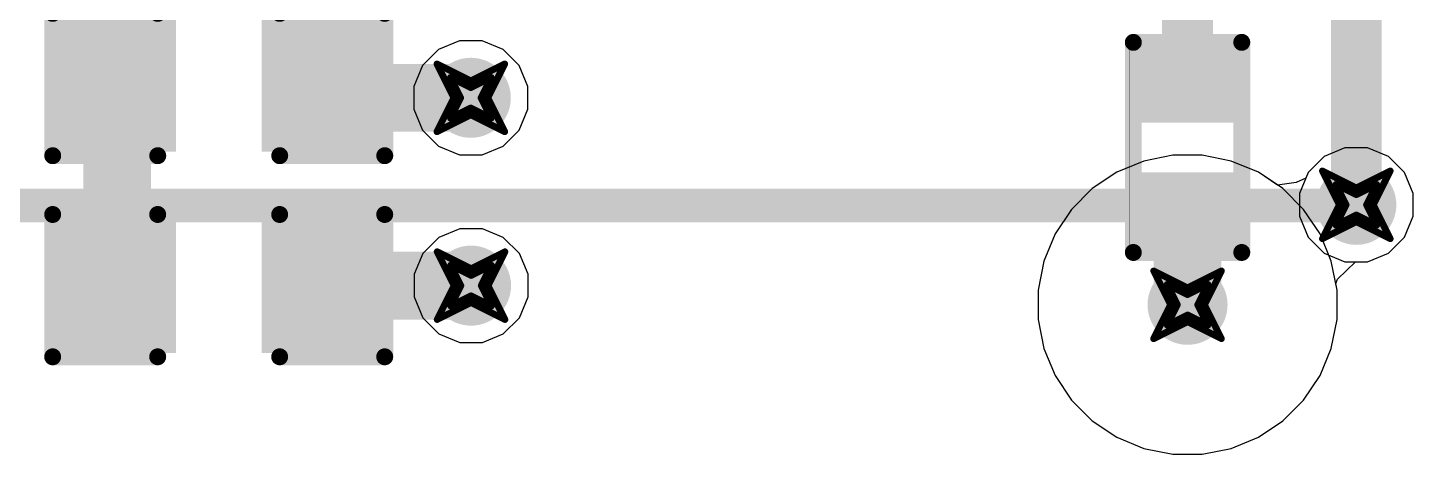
# Model space of a CAD drawing. Header units: inches. Extents: x -2 to 5376, y -4 to 5426.
# Drawn here: x 85.44 to 95.82, y 29.23 to 32.43 of the extents above; entities that cross this region are included whole.
import ezdxf

# ---------------------------------------------------------------- set-up
doc = ezdxf.new("R2010")
doc.units = ezdxf.units.IN
for name, color, linetype in [('Bottom Layer', 5, 'Continuous'), ('Drill Drawing', 1, 'Continuous'), ('Layer 1', 16, 'Continuous'), ('Layer 2', 76, 'Continuous'), ('Top Layer', 1, 'Continuous'), ('Top Overlay', 2, 'Continuous'), ('Top Paste', 8, 'Continuous'), ('Top Solder', 216, 'Continuous'), ('Via Holes', 16, 'Continuous')]:
    doc.layers.add(name, color=color, linetype=linetype)

# ---------------------------------------------------------------- blocks, each defined once
blk = doc.blocks.new('R___0402_218')
at = {"layer": 'Top Layer'}
for points in [[(-0.6985, -0.3175), (-0.6985, 0.3174999999999999), (-0.2413000000000001, 0.3175), (-0.2412999999999999, -0.3174999999999999)], [(0.2413000000000001, -0.3175), (0.2412999999999999, 0.3174999999999999), (0.6985, 0.3175), (0.6985, -0.3174999999999999)]]:
    blk.add_hatch(color=1, dxfattribs=at).paths.add_polyline_path(points)
at = {"layer": 'Top Paste'}
for points in [[(-0.6985, -0.3175), (-0.6985, 0.3174999999999999), (-0.2413000000000001, 0.3175), (-0.2412999999999999, -0.3174999999999999)], [(0.2413000000000001, -0.3175), (0.2412999999999999, 0.3174999999999999), (0.6985, 0.3175), (0.6985, -0.3174999999999999)]]:
    blk.add_hatch(color=8, dxfattribs=at).paths.add_polyline_path(points)
at = {"layer": 'Top Solder'}
for points in [[(-0.75350116, -0.3725011600000001), (-0.75350116, 0.3725011599999999), (-0.18629884, 0.3725011600000001), (-0.1862988399999999, -0.3725011599999999)], [(0.18629884, -0.3725011600000001), (0.1862988399999999, 0.3725011599999999), (0.75350116, 0.3725011600000001), (0.75350116, -0.3725011599999999)]]:
    blk.add_hatch(color=216, dxfattribs=at).paths.add_polyline_path(points)
at = {"layer": 'Top Overlay'}
for points in [[(-0.7874050799999999, -0.40640254, 0.127, 0.127, 0), (-0.7874050799999999, 0.40640254, 0.127, 0.127, 0)], [(0.7874, 0.4064, 0.127, 0.127, 0), (-0.7874050799999999, 0.40640254, 0.127, 0.127, 0)], [(0.7874, -0.4064, 0.127, 0.127, 0), (0.7874, 0.4064, 0.127, 0.127, 0)], [(-0.7874050799999999, -0.40640254, 0.127, 0.127, 0), (0.7874, -0.4064, 0.127, 0.127, 0)], [(0.8127974599999999, -0.4318, 0.0032258, 0.0032258, 0), (-0.8128, -0.4318, 0.0032258, 0.0032258, 0)]]:
    blk.add_lwpolyline(points, format="xyseb", dxfattribs=at)
for points in [[(-0.8191550799999999, 0.40640254, 0.0635, 0.0635, 1), (-0.75565508, 0.40640254, 0.0635, 0.0635, 1)], [(-0.8191550799999999, 0.40640254, 0.0635, 0.0635, 1), (-0.75565508, 0.40640254, 0.0635, 0.0635, 1)], [(0.7556499999999999, 0.4064, 0.0635, 0.0635, 1), (0.8191499999999999, 0.4064, 0.0635, 0.0635, 1)], [(0.7556499999999999, 0.4064, 0.0635, 0.0635, 1), (0.8191499999999999, 0.4064, 0.0635, 0.0635, 1)], [(-0.8191550799999999, -0.40640254, 0.0635, 0.0635, 1), (-0.75565508, -0.40640254, 0.0635, 0.0635, 1)], [(-0.8191550799999999, -0.40640254, 0.0635, 0.0635, 1), (-0.75565508, -0.40640254, 0.0635, 0.0635, 1)], [(0.7556499999999999, -0.4064, 0.0635, 0.0635, 1), (0.8191499999999999, -0.4064, 0.0635, 0.0635, 1)], [(0.7556499999999999, -0.4064, 0.0635, 0.0635, 1), (0.8191499999999999, -0.4064, 0.0635, 0.0635, 1)], [(-0.81360518, -0.4318, 0.0016129, 0.0016129, 1), (-0.8119948199999999, -0.4318, 0.0016129, 0.0016129, 1)], [(0.81199228, -0.4318, 0.0016129, 0.0016129, 1), (0.8136026399999999, -0.4318, 0.0016129, 0.0016129, 1)]]:
    blk.add_lwpolyline(points, format="xyseb", close=True, dxfattribs=at)
blk = doc.blocks.new('C___0603_326')
at = {"layer": 'Top Layer'}
for points in [[(-0.3809999999999999, 0.4445), (-0.3809999999999999, -0.4445), (-1.143, -0.4445), (-1.143, 0.4445)], [(1.143, 0.4445), (1.143, -0.4445), (0.3809999999999999, -0.4445), (0.3809999999999999, 0.4445)]]:
    blk.add_hatch(color=1, dxfattribs=at).paths.add_polyline_path(points)
at = {"layer": 'Top Paste'}
for points in [[(-0.3809999999999999, 0.4445), (-0.3809999999999999, -0.4445), (-1.143, -0.4445), (-1.143, 0.4445)], [(1.143, 0.4445), (1.143, -0.4445), (0.3809999999999999, -0.4445), (0.3809999999999999, 0.4445)]]:
    blk.add_hatch(color=8, dxfattribs=at).paths.add_polyline_path(points)
at = {"layer": 'Top Solder'}
for points in [[(-0.3210001199999999, 0.50449988), (-0.3210001199999999, -0.50449988), (-1.20299988, -0.50449988), (-1.20299988, 0.50449988)], [(1.20299988, 0.50449988), (1.20299988, -0.50449988), (0.3210001199999999, -0.50449988), (0.3210001199999999, 0.50449988)]]:
    blk.add_hatch(color=216, dxfattribs=at).paths.add_polyline_path(points)
at = {"layer": 'Top Overlay'}
for points in [[(-1.2446, 0.5334, 0.127, 0.127, 0), (-1.2446, -0.5334, 0.127, 0.127, 0)], [(-0.4571999999999999, 0.5334, 0.127, 0.127, 0), (-1.2446, 0.5334, 0.127, 0.127, 0)], [(1.2446, 0.5333974599999999, 0.127, 0.127, 0), (0.45720254, 0.5333974599999999, 0.127, 0.127, 0)], [(1.2446, 0.5333974599999999, 0.127, 0.127, 0), (1.2446, -0.5334, 0.127, 0.127, 0)], [(-0.4571999999999999, -0.5334, 0.127, 0.127, 0), (-1.2446, -0.5334, 0.127, 0.127, 0)], [(1.2446, -0.5334, 0.127, 0.127, 0), (0.4571999999999999, -0.53340254, 0.127, 0.127, 0)]]:
    blk.add_lwpolyline(points, format="xyseb", dxfattribs=at)
for points in [[(-1.27635, 0.5334, 0.0635, 0.0635, 1), (-1.21285, 0.5334, 0.0635, 0.0635, 1)], [(-1.27635, 0.5334, 0.0635, 0.0635, 1), (-1.21285, 0.5334, 0.0635, 0.0635, 1)], [(-0.4889499999999999, 0.5334, 0.0635, 0.0635, 1), (-0.42545, 0.5334, 0.0635, 0.0635, 1)], [(0.42545254, 0.5333974599999999, 0.0635, 0.0635, 1), (0.4889525399999999, 0.5333974599999999, 0.0635, 0.0635, 1)], [(1.21285, 0.5333974599999999, 0.0635, 0.0635, 1), (1.27635, 0.5333974599999999, 0.0635, 0.0635, 1)], [(1.21285, 0.5333974599999999, 0.0635, 0.0635, 1), (1.27635, 0.5333974599999999, 0.0635, 0.0635, 1)], [(-1.27635, -0.5334, 0.0635, 0.0635, 1), (-1.21285, -0.5334, 0.0635, 0.0635, 1)], [(-1.27635, -0.5334, 0.0635, 0.0635, 1), (-1.21285, -0.5334, 0.0635, 0.0635, 1)], [(-0.4889499999999999, -0.5334, 0.0635, 0.0635, 1), (-0.42545, -0.5334, 0.0635, 0.0635, 1)], [(0.42545, -0.53340254, 0.0635, 0.0635, 1), (0.4889499999999999, -0.53340254, 0.0635, 0.0635, 1)], [(1.21285, -0.5334, 0.0635, 0.0635, 1), (1.27635, -0.5334, 0.0635, 0.0635, 1)], [(1.21285, -0.5334, 0.0635, 0.0635, 1), (1.27635, -0.5334, 0.0635, 0.0635, 1)]]:
    blk.add_lwpolyline(points, format="xyseb", close=True, dxfattribs=at)
blk = doc.blocks.new('C___0603_327')
at = {"layer": 'Top Layer'}
for points in [[(-0.3809999999999999, 0.4445), (-0.3809999999999999, -0.4445), (-1.143, -0.4445), (-1.143, 0.4445)], [(1.143, 0.4445), (1.143, -0.4445), (0.3809999999999999, -0.4445), (0.3809999999999999, 0.4445)]]:
    blk.add_hatch(color=1, dxfattribs=at).paths.add_polyline_path(points)
at = {"layer": 'Top Paste'}
for points in [[(-0.3809999999999999, 0.4445), (-0.3809999999999999, -0.4445), (-1.143, -0.4445), (-1.143, 0.4445)], [(1.143, 0.4445), (1.143, -0.4445), (0.3809999999999999, -0.4445), (0.3809999999999999, 0.4445)]]:
    blk.add_hatch(color=8, dxfattribs=at).paths.add_polyline_path(points)
at = {"layer": 'Top Solder'}
for points in [[(-0.3210001199999999, 0.50449988), (-0.3210001199999999, -0.50449988), (-1.20299988, -0.50449988), (-1.20299988, 0.50449988)], [(1.20299988, 0.50449988), (1.20299988, -0.50449988), (0.3210001199999999, -0.50449988), (0.3210001199999999, 0.50449988)]]:
    blk.add_hatch(color=216, dxfattribs=at).paths.add_polyline_path(points)
at = {"layer": 'Top Overlay'}
for points in [[(-1.2446, 0.5334, 0.127, 0.127, 0), (-1.2446, -0.5334, 0.127, 0.127, 0)], [(-0.4571999999999999, 0.5334, 0.127, 0.127, 0), (-1.2446, 0.5334, 0.127, 0.127, 0)], [(1.2446, 0.5334, 0.127, 0.127, 0), (0.4571999999999999, 0.5334, 0.127, 0.127, 0)], [(1.2446, 0.5334, 0.127, 0.127, 0), (1.2446, -0.5334, 0.127, 0.127, 0)], [(-0.4571999999999999, -0.5334, 0.127, 0.127, 0), (-1.2446, -0.5334, 0.127, 0.127, 0)], [(1.2446, -0.5334, 0.127, 0.127, 0), (0.4571999999999999, -0.5334, 0.127, 0.127, 0)]]:
    blk.add_lwpolyline(points, format="xyseb", dxfattribs=at)
for points in [[(-1.27635, 0.5334, 0.0635, 0.0635, 1), (-1.21285, 0.5334, 0.0635, 0.0635, 1)], [(-1.27635, 0.5334, 0.0635, 0.0635, 1), (-1.21285, 0.5334, 0.0635, 0.0635, 1)], [(-0.4889499999999999, 0.5334, 0.0635, 0.0635, 1), (-0.42545, 0.5334, 0.0635, 0.0635, 1)], [(0.42545, 0.5334, 0.0635, 0.0635, 1), (0.4889499999999999, 0.5334, 0.0635, 0.0635, 1)], [(1.21285, 0.5334, 0.0635, 0.0635, 1), (1.27635, 0.5334, 0.0635, 0.0635, 1)], [(1.21285, 0.5334, 0.0635, 0.0635, 1), (1.27635, 0.5334, 0.0635, 0.0635, 1)], [(-1.27635, -0.5334, 0.0635, 0.0635, 1), (-1.21285, -0.5334, 0.0635, 0.0635, 1)], [(-1.27635, -0.5334, 0.0635, 0.0635, 1), (-1.21285, -0.5334, 0.0635, 0.0635, 1)], [(-0.4889499999999999, -0.5334, 0.0635, 0.0635, 1), (-0.42545, -0.5334, 0.0635, 0.0635, 1)], [(0.42545, -0.5334, 0.0635, 0.0635, 1), (0.4889499999999999, -0.5334, 0.0635, 0.0635, 1)], [(1.21285, -0.5334, 0.0635, 0.0635, 1), (1.27635, -0.5334, 0.0635, 0.0635, 1)], [(1.21285, -0.5334, 0.0635, 0.0635, 1), (1.27635, -0.5334, 0.0635, 0.0635, 1)]]:
    blk.add_lwpolyline(points, format="xyseb", close=True, dxfattribs=at)

msp = doc.modelspace()

# ---------------------------------------------------------------- hatches: boundary and pattern name
at = {"layer": 'Bottom Layer'}
h = msp.add_hatch(color=5, dxfattribs=at)
edge = h.paths.add_edge_path()
edge.add_arc((88.75784128, 31.90456154), 0.2999994, 0, 360)
h = msp.add_hatch(color=5, dxfattribs=at)
edge = h.paths.add_edge_path()
edge.add_arc((95.39597633999999, 31.1023127), 0.2999994, 0, 360)
h = msp.add_hatch(color=5, dxfattribs=at)
edge = h.paths.add_edge_path()
edge.add_arc((88.75954307999999, 30.49649984), 0.2999994, 0, 360)
h = msp.add_hatch(color=5, dxfattribs=at)
edge = h.paths.add_edge_path()
edge.add_arc((94.13073375999998, 30.353), 0.2999994, 0, 360)
at = {"layer": 'Layer 1'}
h = msp.add_hatch(color=16, dxfattribs=at)
edge = h.paths.add_edge_path()
edge.add_arc((88.75784128, 31.90456154), 0.2999994, 0, 360)
h = msp.add_hatch(color=16, dxfattribs=at)
edge = h.paths.add_edge_path()
edge.add_arc((95.39597633999999, 31.1023127), 0.2999994, 0, 360)
h = msp.add_hatch(color=16, dxfattribs=at)
edge = h.paths.add_edge_path()
edge.add_arc((88.75954307999999, 30.49649984), 0.2999994, 0, 360)
h = msp.add_hatch(color=16, dxfattribs=at)
edge = h.paths.add_edge_path()
edge.add_arc((94.13073375999998, 30.353), 0.2999994, 0, 360)
at = {"layer": 'Layer 2'}
h = msp.add_hatch(color=76, dxfattribs=at)
edge = h.paths.add_edge_path()
edge.add_arc((88.75784128, 31.90456154), 0.2999994, 0, 360)
h = msp.add_hatch(color=76, dxfattribs=at)
edge = h.paths.add_edge_path()
edge.add_arc((95.39597633999999, 31.1023127), 0.2999994, 0, 360)
h = msp.add_hatch(color=76, dxfattribs=at)
edge = h.paths.add_edge_path()
edge.add_arc((88.75954307999999, 30.49649984), 0.2999994, 0, 360)
h = msp.add_hatch(color=76, dxfattribs=at)
edge = h.paths.add_edge_path()
edge.add_arc((94.13073375999998, 30.353), 0.2999994, 0, 360)
at = {"layer": 'Top Layer'}
h = msp.add_hatch(color=1, dxfattribs=at)
edge = h.paths.add_edge_path()
edge.add_arc((88.75784128, 31.90456154), 0.2999994, 0, 360)
h = msp.add_hatch(color=1, dxfattribs=at)
edge = h.paths.add_edge_path()
edge.add_arc((95.39597633999999, 31.1023127), 0.2999994, 0, 360)
h = msp.add_hatch(color=1, dxfattribs=at)
edge = h.paths.add_edge_path()
edge.add_arc((88.75954307999999, 30.49649984), 0.2999994, 0, 360)
h = msp.add_hatch(color=1, dxfattribs=at)
edge = h.paths.add_edge_path()
edge.add_arc((94.13073375999998, 30.353), 0.2999994, 0, 360)
at = {"layer": 'Via Holes'}
h = msp.add_hatch(color=7, dxfattribs=at)
edge = h.paths.add_edge_path()
edge.add_arc((88.75784128, 31.90456154), 0.1499997, 0, 360)
h = msp.add_hatch(color=7, dxfattribs=at)
edge = h.paths.add_edge_path()
edge.add_arc((95.39597633999999, 31.1023127), 0.1499997, 0, 360)
h = msp.add_hatch(color=7, dxfattribs=at)
edge = h.paths.add_edge_path()
edge.add_arc((88.75954307999999, 30.49649984), 0.1499997, 0, 360)
h = msp.add_hatch(color=7, dxfattribs=at)
edge = h.paths.add_edge_path()
edge.add_arc((94.13073375999998, 30.353), 0.1499997, 0, 360)

# ---------------------------------------------------------------- linework, layer by layer
at = {"layer": 'Bottom Layer'}
msp.add_lwpolyline([(73.22412584, 31.09755528, 0.254, 0.254, 0), (95.39121891999999, 31.09755528, 0.254, 0.254, 0)], format="xyseb", dxfattribs=at)
msp.add_lwpolyline([(95.32771892, 31.09755528, 0.127, 0.127, 1), (95.45471891999999, 31.09755528, 0.127, 0.127, 1)], format="xyseb", close=True, dxfattribs=at)
at = {"layer": 'Drill Drawing'}
for points in [[(88.50384127999999, 32.15856153999999, 0.0508, 0.0508, 0), (88.75784128, 32.03156154, 0.0508, 0.0508, 0)], [(88.50384127999999, 32.15856153999999, 0.0508, 0.0508, 0), (88.63084128, 31.90456154, 0.0508, 0.0508, 0)], [(88.75784128, 32.03156154, 0.0508, 0.0508, 0), (89.01184128, 32.15856153999999, 0.0508, 0.0508, 0)], [(88.88484128, 31.90456154, 0.0508, 0.0508, 0), (89.01184128, 32.15856153999999, 0.0508, 0.0508, 0)], [(88.60544128, 32.05696154, 0.0508, 0.0508, 0), (88.75784128, 31.98076154, 0.0508, 0.0508, 0)], [(88.60544128, 32.05696154, 0.0508, 0.0508, 0), (88.68164128, 31.90456154, 0.0508, 0.0508, 0)], [(88.75784128, 31.98076154, 0.0508, 0.0508, 0), (88.91024128, 32.05696154, 0.0508, 0.0508, 0)], [(88.83404128, 31.90456154, 0.0508, 0.0508, 0), (88.91024128, 32.05696154, 0.0508, 0.0508, 0)], [(88.50384127999999, 31.65056154, 0.0508, 0.0508, 0), (88.63084128, 31.90456154, 0.0508, 0.0508, 0)], [(88.60544128, 31.75216154, 0.0508, 0.0508, 0), (88.68164128, 31.90456154, 0.0508, 0.0508, 0)], [(88.83404128, 31.90456154, 0.0508, 0.0508, 0), (88.91024128, 31.75216154, 0.0508, 0.0508, 0)], [(88.88484128, 31.90456154, 0.0508, 0.0508, 0), (89.01184128, 31.65056154, 0.0508, 0.0508, 0)], [(88.50384127999999, 31.65056154, 0.0508, 0.0508, 0), (88.75784128, 31.77756154, 0.0508, 0.0508, 0)], [(88.60544128, 31.75216154, 0.0508, 0.0508, 0), (88.75784128, 31.82836154, 0.0508, 0.0508, 0)], [(88.75784128, 31.82836154, 0.0508, 0.0508, 0), (88.91024128, 31.75216154, 0.0508, 0.0508, 0)], [(88.75784128, 31.77756154, 0.0508, 0.0508, 0), (89.01184128, 31.65056154, 0.0508, 0.0508, 0)], [(95.14197634, 31.3563127, 0.0508, 0.0508, 0), (95.39597633999999, 31.2293127, 0.0508, 0.0508, 0)], [(95.14197634, 31.3563127, 0.0508, 0.0508, 0), (95.26897634, 31.1023127, 0.0508, 0.0508, 0)], [(95.39597633999999, 31.2293127, 0.0508, 0.0508, 0), (95.64997634, 31.3563127, 0.0508, 0.0508, 0)], [(95.52297634, 31.1023127, 0.0508, 0.0508, 0), (95.64997634, 31.3563127, 0.0508, 0.0508, 0)], [(95.24357633999999, 31.2547127, 0.0508, 0.0508, 0), (95.39597633999999, 31.1785127, 0.0508, 0.0508, 0)], [(95.24357633999999, 31.2547127, 0.0508, 0.0508, 0), (95.31977634, 31.1023127, 0.0508, 0.0508, 0)], [(95.39597633999999, 31.1785127, 0.0508, 0.0508, 0), (95.54837633999999, 31.2547127, 0.0508, 0.0508, 0)], [(95.47217633999999, 31.1023127, 0.0508, 0.0508, 0), (95.54837633999999, 31.2547127, 0.0508, 0.0508, 0)], [(95.14197634, 30.8483127, 0.0508, 0.0508, 0), (95.26897634, 31.1023127, 0.0508, 0.0508, 0)], [(95.24357633999999, 30.9499127, 0.0508, 0.0508, 0), (95.31977634, 31.1023127, 0.0508, 0.0508, 0)], [(95.47217633999999, 31.1023127, 0.0508, 0.0508, 0), (95.54837633999999, 30.9499127, 0.0508, 0.0508, 0)], [(95.52297634, 31.1023127, 0.0508, 0.0508, 0), (95.64997634, 30.8483127, 0.0508, 0.0508, 0)], [(95.14197634, 30.8483127, 0.0508, 0.0508, 0), (95.39597633999999, 30.9753127, 0.0508, 0.0508, 0)], [(95.24357633999999, 30.9499127, 0.0508, 0.0508, 0), (95.39597633999999, 31.0261127, 0.0508, 0.0508, 0)], [(95.39597633999999, 31.0261127, 0.0508, 0.0508, 0), (95.54837633999999, 30.9499127, 0.0508, 0.0508, 0)], [(95.39597633999999, 30.9753127, 0.0508, 0.0508, 0), (95.64997634, 30.8483127, 0.0508, 0.0508, 0)], [(88.50554308, 30.75049984, 0.0508, 0.0508, 0), (88.75954307999999, 30.62349984, 0.0508, 0.0508, 0)], [(88.50554308, 30.75049984, 0.0508, 0.0508, 0), (88.63254307999999, 30.49649984, 0.0508, 0.0508, 0)], [(88.75954307999999, 30.62349984, 0.0508, 0.0508, 0), (89.01354307999999, 30.75049984, 0.0508, 0.0508, 0)], [(88.88654308, 30.49649984, 0.0508, 0.0508, 0), (89.01354307999999, 30.75049984, 0.0508, 0.0508, 0)], [(88.60714308, 30.64889984, 0.0508, 0.0508, 0), (88.75954307999999, 30.57269984, 0.0508, 0.0508, 0)], [(88.60714308, 30.64889984, 0.0508, 0.0508, 0), (88.68334308, 30.49649984, 0.0508, 0.0508, 0)], [(88.75954307999999, 30.57269984, 0.0508, 0.0508, 0), (88.91194308, 30.64889984, 0.0508, 0.0508, 0)], [(88.83574308, 30.49649984, 0.0508, 0.0508, 0), (88.91194308, 30.64889984, 0.0508, 0.0508, 0)], [(93.87673376, 30.607, 0.0508, 0.0508, 0), (94.13073375999998, 30.48, 0.0508, 0.0508, 0)], [(93.87673376, 30.607, 0.0508, 0.0508, 0), (94.00373375999999, 30.353, 0.0508, 0.0508, 0)], [(94.13073375999998, 30.48, 0.0508, 0.0508, 0), (94.38473376, 30.607, 0.0508, 0.0508, 0)], [(94.25773376, 30.353, 0.0508, 0.0508, 0), (94.38473376, 30.607, 0.0508, 0.0508, 0)], [(88.50554308, 30.24249984, 0.0508, 0.0508, 0), (88.63254307999999, 30.49649984, 0.0508, 0.0508, 0)], [(88.60714308, 30.34409984, 0.0508, 0.0508, 0), (88.68334308, 30.49649984, 0.0508, 0.0508, 0)], [(88.60714308, 30.34409984, 0.0508, 0.0508, 0), (88.75954307999999, 30.42029984, 0.0508, 0.0508, 0)], [(88.75954307999999, 30.42029984, 0.0508, 0.0508, 0), (88.91194308, 30.34409984, 0.0508, 0.0508, 0)], [(88.83574308, 30.49649984, 0.0508, 0.0508, 0), (88.91194308, 30.34409984, 0.0508, 0.0508, 0)], [(88.88654308, 30.49649984, 0.0508, 0.0508, 0), (89.01354307999999, 30.24249984, 0.0508, 0.0508, 0)], [(93.97833376, 30.5054, 0.0508, 0.0508, 0), (94.13073375999998, 30.4292, 0.0508, 0.0508, 0)], [(93.97833376, 30.5054, 0.0508, 0.0508, 0), (94.05453376, 30.353, 0.0508, 0.0508, 0)], [(94.13073375999998, 30.4292, 0.0508, 0.0508, 0), (94.28313376, 30.5054, 0.0508, 0.0508, 0)], [(94.20693376, 30.353, 0.0508, 0.0508, 0), (94.28313376, 30.5054, 0.0508, 0.0508, 0)], [(88.50554308, 30.24249984, 0.0508, 0.0508, 0), (88.75954307999999, 30.36949984, 0.0508, 0.0508, 0)], [(88.75954307999999, 30.36949984, 0.0508, 0.0508, 0), (89.01354307999999, 30.24249984, 0.0508, 0.0508, 0)], [(93.87673376, 30.099, 0.0508, 0.0508, 0), (94.00373375999999, 30.353, 0.0508, 0.0508, 0)], [(93.97833376, 30.2006, 0.0508, 0.0508, 0), (94.05453376, 30.353, 0.0508, 0.0508, 0)], [(94.20693376, 30.353, 0.0508, 0.0508, 0), (94.28313376, 30.2006, 0.0508, 0.0508, 0)], [(94.25773376, 30.353, 0.0508, 0.0508, 0), (94.38473376, 30.099, 0.0508, 0.0508, 0)], [(93.87673376, 30.099, 0.0508, 0.0508, 0), (94.13073375999998, 30.226, 0.0508, 0.0508, 0)], [(93.97833376, 30.2006, 0.0508, 0.0508, 0), (94.13073375999998, 30.2768, 0.0508, 0.0508, 0)], [(94.13073375999998, 30.2768, 0.0508, 0.0508, 0), (94.28313376, 30.2006, 0.0508, 0.0508, 0)], [(94.13073375999998, 30.226, 0.0508, 0.0508, 0), (94.38473376, 30.099, 0.0508, 0.0508, 0)]]:
    msp.add_lwpolyline(points, format="xyseb", dxfattribs=at)
for points in [[(88.49114128, 32.15856153999999, 0.0254, 0.0254, 1), (88.51654128, 32.15856153999999, 0.0254, 0.0254, 1)], [(88.49114128, 32.15856153999999, 0.0254, 0.0254, 1), (88.51654128, 32.15856153999999, 0.0254, 0.0254, 1)], [(88.99914127999999, 32.15856153999999, 0.0254, 0.0254, 1), (89.02454128, 32.15856153999999, 0.0254, 0.0254, 1)], [(88.99914127999999, 32.15856153999999, 0.0254, 0.0254, 1), (89.02454128, 32.15856153999999, 0.0254, 0.0254, 1)], [(88.59274128, 32.05696154, 0.0254, 0.0254, 1), (88.61814128, 32.05696154, 0.0254, 0.0254, 1)], [(88.59274128, 32.05696154, 0.0254, 0.0254, 1), (88.61814128, 32.05696154, 0.0254, 0.0254, 1)], [(88.74514128, 32.03156154, 0.0254, 0.0254, 1), (88.77054127999999, 32.03156154, 0.0254, 0.0254, 1)], [(88.74514128, 32.03156154, 0.0254, 0.0254, 1), (88.77054127999999, 32.03156154, 0.0254, 0.0254, 1)], [(88.74514128, 31.98076154, 0.0254, 0.0254, 1), (88.77054127999999, 31.98076154, 0.0254, 0.0254, 1)], [(88.74514128, 31.98076154, 0.0254, 0.0254, 1), (88.77054127999999, 31.98076154, 0.0254, 0.0254, 1)], [(88.89754128, 32.05696154, 0.0254, 0.0254, 1), (88.92294128, 32.05696154, 0.0254, 0.0254, 1)], [(88.89754128, 32.05696154, 0.0254, 0.0254, 1), (88.92294128, 32.05696154, 0.0254, 0.0254, 1)], [(88.61814128, 31.90456154, 0.0254, 0.0254, 1), (88.64354128, 31.90456154, 0.0254, 0.0254, 1)], [(88.61814128, 31.90456154, 0.0254, 0.0254, 1), (88.64354128, 31.90456154, 0.0254, 0.0254, 1)], [(88.66894128, 31.90456154, 0.0254, 0.0254, 1), (88.69434127999999, 31.90456154, 0.0254, 0.0254, 1)], [(88.66894128, 31.90456154, 0.0254, 0.0254, 1), (88.69434127999999, 31.90456154, 0.0254, 0.0254, 1)], [(88.82134128, 31.90456154, 0.0254, 0.0254, 1), (88.84674128, 31.90456154, 0.0254, 0.0254, 1)], [(88.82134128, 31.90456154, 0.0254, 0.0254, 1), (88.84674128, 31.90456154, 0.0254, 0.0254, 1)], [(88.87214128, 31.90456154, 0.0254, 0.0254, 1), (88.89754128, 31.90456154, 0.0254, 0.0254, 1)], [(88.87214128, 31.90456154, 0.0254, 0.0254, 1), (88.89754128, 31.90456154, 0.0254, 0.0254, 1)], [(88.74514128, 31.82836154, 0.0254, 0.0254, 1), (88.77054127999999, 31.82836154, 0.0254, 0.0254, 1)], [(88.74514128, 31.82836154, 0.0254, 0.0254, 1), (88.77054127999999, 31.82836154, 0.0254, 0.0254, 1)], [(88.74514128, 31.77756154, 0.0254, 0.0254, 1), (88.77054127999999, 31.77756154, 0.0254, 0.0254, 1)], [(88.74514128, 31.77756154, 0.0254, 0.0254, 1), (88.77054127999999, 31.77756154, 0.0254, 0.0254, 1)], [(88.59274128, 31.75216154, 0.0254, 0.0254, 1), (88.61814128, 31.75216154, 0.0254, 0.0254, 1)], [(88.59274128, 31.75216154, 0.0254, 0.0254, 1), (88.61814128, 31.75216154, 0.0254, 0.0254, 1)], [(88.89754128, 31.75216154, 0.0254, 0.0254, 1), (88.92294128, 31.75216154, 0.0254, 0.0254, 1)], [(88.89754128, 31.75216154, 0.0254, 0.0254, 1), (88.92294128, 31.75216154, 0.0254, 0.0254, 1)], [(88.49114128, 31.65056154, 0.0254, 0.0254, 1), (88.51654128, 31.65056154, 0.0254, 0.0254, 1)], [(88.49114128, 31.65056154, 0.0254, 0.0254, 1), (88.51654128, 31.65056154, 0.0254, 0.0254, 1)], [(88.99914127999999, 31.65056154, 0.0254, 0.0254, 1), (89.02454128, 31.65056154, 0.0254, 0.0254, 1)], [(88.99914127999999, 31.65056154, 0.0254, 0.0254, 1), (89.02454128, 31.65056154, 0.0254, 0.0254, 1)], [(95.12927633999999, 31.3563127, 0.0254, 0.0254, 1), (95.15467634, 31.3563127, 0.0254, 0.0254, 1)], [(95.12927633999999, 31.3563127, 0.0254, 0.0254, 1), (95.15467634, 31.3563127, 0.0254, 0.0254, 1)], [(95.63727633999999, 31.3563127, 0.0254, 0.0254, 1), (95.66267634, 31.3563127, 0.0254, 0.0254, 1)], [(95.63727633999999, 31.3563127, 0.0254, 0.0254, 1), (95.66267634, 31.3563127, 0.0254, 0.0254, 1)], [(95.23087634, 31.2547127, 0.0254, 0.0254, 1), (95.25627634, 31.2547127, 0.0254, 0.0254, 1)], [(95.23087634, 31.2547127, 0.0254, 0.0254, 1), (95.25627634, 31.2547127, 0.0254, 0.0254, 1)], [(95.53567634, 31.2547127, 0.0254, 0.0254, 1), (95.56107634, 31.2547127, 0.0254, 0.0254, 1)], [(95.53567634, 31.2547127, 0.0254, 0.0254, 1), (95.56107634, 31.2547127, 0.0254, 0.0254, 1)], [(95.38327634, 31.2293127, 0.0254, 0.0254, 1), (95.40867634, 31.2293127, 0.0254, 0.0254, 1)], [(95.38327634, 31.2293127, 0.0254, 0.0254, 1), (95.40867634, 31.2293127, 0.0254, 0.0254, 1)], [(95.38327634, 31.1785127, 0.0254, 0.0254, 1), (95.40867634, 31.1785127, 0.0254, 0.0254, 1)], [(95.38327634, 31.1785127, 0.0254, 0.0254, 1), (95.40867634, 31.1785127, 0.0254, 0.0254, 1)], [(95.25627634, 31.1023127, 0.0254, 0.0254, 1), (95.28167633999999, 31.1023127, 0.0254, 0.0254, 1)], [(95.25627634, 31.1023127, 0.0254, 0.0254, 1), (95.28167633999999, 31.1023127, 0.0254, 0.0254, 1)], [(95.30707634, 31.1023127, 0.0254, 0.0254, 1), (95.33247633999999, 31.1023127, 0.0254, 0.0254, 1)], [(95.30707634, 31.1023127, 0.0254, 0.0254, 1), (95.33247633999999, 31.1023127, 0.0254, 0.0254, 1)], [(95.45947634, 31.1023127, 0.0254, 0.0254, 1), (95.48487634, 31.1023127, 0.0254, 0.0254, 1)], [(95.45947634, 31.1023127, 0.0254, 0.0254, 1), (95.48487634, 31.1023127, 0.0254, 0.0254, 1)], [(95.51027633999999, 31.1023127, 0.0254, 0.0254, 1), (95.53567634, 31.1023127, 0.0254, 0.0254, 1)], [(95.51027633999999, 31.1023127, 0.0254, 0.0254, 1), (95.53567634, 31.1023127, 0.0254, 0.0254, 1)], [(95.23087634, 30.9499127, 0.0254, 0.0254, 1), (95.25627634, 30.9499127, 0.0254, 0.0254, 1)], [(95.23087634, 30.9499127, 0.0254, 0.0254, 1), (95.25627634, 30.9499127, 0.0254, 0.0254, 1)], [(95.38327634, 31.0261127, 0.0254, 0.0254, 1), (95.40867634, 31.0261127, 0.0254, 0.0254, 1)], [(95.38327634, 31.0261127, 0.0254, 0.0254, 1), (95.40867634, 31.0261127, 0.0254, 0.0254, 1)], [(95.38327634, 30.9753127, 0.0254, 0.0254, 1), (95.40867634, 30.9753127, 0.0254, 0.0254, 1)], [(95.38327634, 30.9753127, 0.0254, 0.0254, 1), (95.40867634, 30.9753127, 0.0254, 0.0254, 1)], [(95.53567634, 30.9499127, 0.0254, 0.0254, 1), (95.56107634, 30.9499127, 0.0254, 0.0254, 1)], [(95.53567634, 30.9499127, 0.0254, 0.0254, 1), (95.56107634, 30.9499127, 0.0254, 0.0254, 1)], [(95.12927633999999, 30.8483127, 0.0254, 0.0254, 1), (95.15467634, 30.8483127, 0.0254, 0.0254, 1)], [(95.12927633999999, 30.8483127, 0.0254, 0.0254, 1), (95.15467634, 30.8483127, 0.0254, 0.0254, 1)], [(95.63727633999999, 30.8483127, 0.0254, 0.0254, 1), (95.66267634, 30.8483127, 0.0254, 0.0254, 1)], [(95.63727633999999, 30.8483127, 0.0254, 0.0254, 1), (95.66267634, 30.8483127, 0.0254, 0.0254, 1)], [(88.49284307999999, 30.75049984, 0.0254, 0.0254, 1), (88.51824307999999, 30.75049984, 0.0254, 0.0254, 1)], [(88.49284307999999, 30.75049984, 0.0254, 0.0254, 1), (88.51824307999999, 30.75049984, 0.0254, 0.0254, 1)], [(89.00084308, 30.75049984, 0.0254, 0.0254, 1), (89.02624307999999, 30.75049984, 0.0254, 0.0254, 1)], [(89.00084308, 30.75049984, 0.0254, 0.0254, 1), (89.02624307999999, 30.75049984, 0.0254, 0.0254, 1)], [(88.59444307999999, 30.64889984, 0.0254, 0.0254, 1), (88.61984308, 30.64889984, 0.0254, 0.0254, 1)], [(88.59444307999999, 30.64889984, 0.0254, 0.0254, 1), (88.61984308, 30.64889984, 0.0254, 0.0254, 1)], [(88.74684308, 30.62349984, 0.0254, 0.0254, 1), (88.77224308, 30.62349984, 0.0254, 0.0254, 1)], [(88.74684308, 30.62349984, 0.0254, 0.0254, 1), (88.77224308, 30.62349984, 0.0254, 0.0254, 1)], [(88.89924307999999, 30.64889984, 0.0254, 0.0254, 1), (88.92464308, 30.64889984, 0.0254, 0.0254, 1)], [(88.89924307999999, 30.64889984, 0.0254, 0.0254, 1), (88.92464308, 30.64889984, 0.0254, 0.0254, 1)], [(88.74684308, 30.57269984, 0.0254, 0.0254, 1), (88.77224308, 30.57269984, 0.0254, 0.0254, 1)], [(88.74684308, 30.57269984, 0.0254, 0.0254, 1), (88.77224308, 30.57269984, 0.0254, 0.0254, 1)], [(93.86403376, 30.607, 0.0254, 0.0254, 1), (93.88943375999999, 30.607, 0.0254, 0.0254, 1)], [(93.86403376, 30.607, 0.0254, 0.0254, 1), (93.88943375999999, 30.607, 0.0254, 0.0254, 1)], [(94.37203376, 30.607, 0.0254, 0.0254, 1), (94.39743375999998, 30.607, 0.0254, 0.0254, 1)], [(94.37203376, 30.607, 0.0254, 0.0254, 1), (94.39743375999998, 30.607, 0.0254, 0.0254, 1)], [(88.61984308, 30.49649984, 0.0254, 0.0254, 1), (88.64524308, 30.49649984, 0.0254, 0.0254, 1)], [(88.61984308, 30.49649984, 0.0254, 0.0254, 1), (88.64524308, 30.49649984, 0.0254, 0.0254, 1)], [(88.67064307999999, 30.49649984, 0.0254, 0.0254, 1), (88.69604308, 30.49649984, 0.0254, 0.0254, 1)], [(88.67064307999999, 30.49649984, 0.0254, 0.0254, 1), (88.69604308, 30.49649984, 0.0254, 0.0254, 1)], [(88.74684308, 30.42029984, 0.0254, 0.0254, 1), (88.77224308, 30.42029984, 0.0254, 0.0254, 1)], [(88.74684308, 30.42029984, 0.0254, 0.0254, 1), (88.77224308, 30.42029984, 0.0254, 0.0254, 1)], [(88.82304307999999, 30.49649984, 0.0254, 0.0254, 1), (88.84844308, 30.49649984, 0.0254, 0.0254, 1)], [(88.82304307999999, 30.49649984, 0.0254, 0.0254, 1), (88.84844308, 30.49649984, 0.0254, 0.0254, 1)], [(88.87384308, 30.49649984, 0.0254, 0.0254, 1), (88.89924307999999, 30.49649984, 0.0254, 0.0254, 1)], [(88.87384308, 30.49649984, 0.0254, 0.0254, 1), (88.89924307999999, 30.49649984, 0.0254, 0.0254, 1)], [(93.96563375999999, 30.5054, 0.0254, 0.0254, 1), (93.99103376, 30.5054, 0.0254, 0.0254, 1)], [(93.96563375999999, 30.5054, 0.0254, 0.0254, 1), (93.99103376, 30.5054, 0.0254, 0.0254, 1)], [(94.11803376, 30.48, 0.0254, 0.0254, 1), (94.14343376, 30.48, 0.0254, 0.0254, 1)], [(94.11803376, 30.48, 0.0254, 0.0254, 1), (94.14343376, 30.48, 0.0254, 0.0254, 1)], [(94.11803376, 30.4292, 0.0254, 0.0254, 1), (94.14343376, 30.4292, 0.0254, 0.0254, 1)], [(94.11803376, 30.4292, 0.0254, 0.0254, 1), (94.14343376, 30.4292, 0.0254, 0.0254, 1)], [(94.27043375999999, 30.5054, 0.0254, 0.0254, 1), (94.29583376, 30.5054, 0.0254, 0.0254, 1)], [(94.27043375999999, 30.5054, 0.0254, 0.0254, 1), (94.29583376, 30.5054, 0.0254, 0.0254, 1)], [(88.59444307999999, 30.34409984, 0.0254, 0.0254, 1), (88.61984308, 30.34409984, 0.0254, 0.0254, 1)], [(88.59444307999999, 30.34409984, 0.0254, 0.0254, 1), (88.61984308, 30.34409984, 0.0254, 0.0254, 1)], [(88.74684308, 30.36949984, 0.0254, 0.0254, 1), (88.77224308, 30.36949984, 0.0254, 0.0254, 1)], [(88.74684308, 30.36949984, 0.0254, 0.0254, 1), (88.77224308, 30.36949984, 0.0254, 0.0254, 1)], [(88.89924307999999, 30.34409984, 0.0254, 0.0254, 1), (88.92464308, 30.34409984, 0.0254, 0.0254, 1)], [(88.89924307999999, 30.34409984, 0.0254, 0.0254, 1), (88.92464308, 30.34409984, 0.0254, 0.0254, 1)], [(93.99103376, 30.353, 0.0254, 0.0254, 1), (94.01643376, 30.353, 0.0254, 0.0254, 1)], [(93.99103376, 30.353, 0.0254, 0.0254, 1), (94.01643376, 30.353, 0.0254, 0.0254, 1)], [(94.04183375999999, 30.353, 0.0254, 0.0254, 1), (94.06723376, 30.353, 0.0254, 0.0254, 1)], [(94.04183375999999, 30.353, 0.0254, 0.0254, 1), (94.06723376, 30.353, 0.0254, 0.0254, 1)], [(94.19423375999999, 30.353, 0.0254, 0.0254, 1), (94.21963376, 30.353, 0.0254, 0.0254, 1)], [(94.19423375999999, 30.353, 0.0254, 0.0254, 1), (94.21963376, 30.353, 0.0254, 0.0254, 1)], [(94.24503376, 30.353, 0.0254, 0.0254, 1), (94.27043375999999, 30.353, 0.0254, 0.0254, 1)], [(94.24503376, 30.353, 0.0254, 0.0254, 1), (94.27043375999999, 30.353, 0.0254, 0.0254, 1)], [(88.49284307999999, 30.24249984, 0.0254, 0.0254, 1), (88.51824307999999, 30.24249984, 0.0254, 0.0254, 1)], [(88.49284307999999, 30.24249984, 0.0254, 0.0254, 1), (88.51824307999999, 30.24249984, 0.0254, 0.0254, 1)], [(89.00084308, 30.24249984, 0.0254, 0.0254, 1), (89.02624307999999, 30.24249984, 0.0254, 0.0254, 1)], [(89.00084308, 30.24249984, 0.0254, 0.0254, 1), (89.02624307999999, 30.24249984, 0.0254, 0.0254, 1)], [(93.96563375999999, 30.2006, 0.0254, 0.0254, 1), (93.99103376, 30.2006, 0.0254, 0.0254, 1)], [(93.96563375999999, 30.2006, 0.0254, 0.0254, 1), (93.99103376, 30.2006, 0.0254, 0.0254, 1)], [(94.11803376, 30.2768, 0.0254, 0.0254, 1), (94.14343376, 30.2768, 0.0254, 0.0254, 1)], [(94.11803376, 30.2768, 0.0254, 0.0254, 1), (94.14343376, 30.2768, 0.0254, 0.0254, 1)], [(94.11803376, 30.226, 0.0254, 0.0254, 1), (94.14343376, 30.226, 0.0254, 0.0254, 1)], [(94.11803376, 30.226, 0.0254, 0.0254, 1), (94.14343376, 30.226, 0.0254, 0.0254, 1)], [(94.27043375999999, 30.2006, 0.0254, 0.0254, 1), (94.29583376, 30.2006, 0.0254, 0.0254, 1)], [(94.27043375999999, 30.2006, 0.0254, 0.0254, 1), (94.29583376, 30.2006, 0.0254, 0.0254, 1)], [(93.86403376, 30.099, 0.0254, 0.0254, 1), (93.88943375999999, 30.099, 0.0254, 0.0254, 1)], [(93.86403376, 30.099, 0.0254, 0.0254, 1), (93.88943375999999, 30.099, 0.0254, 0.0254, 1)], [(94.37203376, 30.099, 0.0254, 0.0254, 1), (94.39743375999998, 30.099, 0.0254, 0.0254, 1)], [(94.37203376, 30.099, 0.0254, 0.0254, 1), (94.39743375999998, 30.099, 0.0254, 0.0254, 1)]]:
    msp.add_lwpolyline(points, format="xyseb", close=True, dxfattribs=at)
at = {"layer": 'Layer 1'}
for p, q in [((94.02036314, 31.47360736), (93.8038637, 31.43054166)), ((94.02036314, 31.47360736), (93.8038637, 31.43054166)), ((94.13073375999998, 31.47360736), (94.02036314, 31.47360736)), ((94.24110183999998, 31.47360736), (94.02036314, 31.47360736)), ((94.24110183999998, 31.47360736), (94.13073375999998, 31.47360736)), ((94.45760127999999, 31.43054166), (94.24110183999998, 31.47360736)), ((94.45760127999999, 31.43054166), (94.24110183999998, 31.47360736)), ((95.31104127999998, 31.52931209999999), (95.15410229999999, 31.46430334)), ((95.4809114, 31.52931209999999), (95.31104127999998, 31.52931209999999)), ((95.63785038, 31.46430334), (95.4809114, 31.52931209999999)), ((93.8038637, 31.43054166), (93.59992709999999, 31.34606888)), ((93.8038637, 31.43054166), (93.59992709999999, 31.34606888)), ((94.66153788, 31.34606888), (94.45760127999999, 31.43054166)), ((94.66153788, 31.34606888), (94.45760127999999, 31.43054166)), ((95.15410229999999, 31.46430334), (95.0339857, 31.34418674)), ((95.75796697999999, 31.34418674), (95.63785038, 31.46430334)), ((93.59992709999999, 31.34606888), (93.4163867, 31.22343006)), ((93.59992709999999, 31.34606888), (93.4163867, 31.22343006)), ((94.84507828, 31.22343006), (94.66153788, 31.34606888)), ((94.80471006, 31.25040232), (94.66153788, 31.34606888)), ((94.94389444, 31.26919578), (94.80471006, 31.25040232)), ((95.01693467999999, 31.3030235), (94.94389444, 31.26919578)), ((95.0339857, 31.34418674), (95.01693467999999, 31.3030235)), ((95.82297573999999, 31.18724776), (95.75796697999999, 31.34418674)), ((93.4163867, 31.22343006), (93.26030116, 31.06734452)), ((93.4163867, 31.22343006), (93.26030116, 31.06734452)), ((95.00116382, 31.06734452), (94.84507828, 31.22343006)), ((95.82297573999999, 31.01737764), (95.82297573999999, 31.18724776)), ((93.26030116, 31.06734452), (93.13766233999999, 30.88380412)), ((93.26030116, 31.06734452), (93.13766233999999, 30.88380412)), ((95.12380264, 30.88380412), (95.00116382, 31.06734452)), ((95.75796697999999, 30.86043866), (95.82297573999999, 31.01737764)), ((93.13766233999999, 30.88380412), (93.05318955999999, 30.67986752)), ((93.13766233999999, 30.88380412), (93.05318955999999, 30.67986752)), ((95.20827541999999, 30.67986752), (95.12380264, 30.88380412)), ((95.63785038, 30.74032206), (95.75796697999999, 30.86043866)), ((93.05318955999999, 30.67986752), (93.01012639999999, 30.46336808)), ((93.05318955999999, 30.67986752), (93.01012639999999, 30.46336808)), ((95.25134112, 30.46336808), (95.20827541999999, 30.67986752)), ((95.25545846, 30.54395212), (95.39046708, 30.6753133)), ((95.39046708, 30.6753133), (95.4809114, 30.6753133)), ((95.4809114, 30.6753133), (95.63785038, 30.74032206)), ((95.24175516, 30.51156204), (95.25545846, 30.54395212)), ((93.01012639999999, 30.46336808), (93.01012639999999, 30.353)), ((93.01012639999999, 30.46336808), (93.01012639999999, 30.24262938)), ((95.25134112, 30.46336808), (95.24175516, 30.51156204)), ((95.25134112, 30.353), (95.25134112, 30.46336808)), ((95.25134112, 30.24262938), (95.25134112, 30.46336808)), ((93.01012639999999, 30.353), (93.01012639999999, 30.353)), ((93.01012639999999, 30.353), (93.01012639999999, 30.24262938)), ((95.25134112, 30.24262938), (95.25134112, 30.353)), ((93.01012639999999, 30.24262938), (93.05318955999999, 30.02612994)), ((93.01012639999999, 30.24262938), (93.05318955999999, 30.02612994)), ((95.20827541999999, 30.02612994), (95.25134112, 30.24262938)), ((95.20827541999999, 30.02612994), (95.25134112, 30.24262938)), ((93.05318955999999, 30.02612994), (93.13766233999999, 29.82219334)), ((93.05318955999999, 30.02612994), (93.13766233999999, 29.82219334)), ((95.12380264, 29.82219334), (95.20827541999999, 30.02612994)), ((95.12380264, 29.82219334), (95.20827541999999, 30.02612994)), ((93.13766233999999, 29.82219334), (93.26030116, 29.63865294)), ((93.13766233999999, 29.82219334), (93.26030116, 29.63865294)), ((95.00116382, 29.63865294), (95.12380264, 29.82219334)), ((95.00116382, 29.63865294), (95.12380264, 29.82219334)), ((93.26030116, 29.63865294), (93.4163867, 29.4825674)), ((93.26030116, 29.63865294), (93.4163867, 29.4825674)), ((94.84507828, 29.4825674), (95.00116382, 29.63865294)), ((94.84507828, 29.4825674), (95.00116382, 29.63865294)), ((93.4163867, 29.4825674), (93.59992709999999, 29.35992858)), ((93.4163867, 29.4825674), (93.59992709999999, 29.35992858)), ((94.66153788, 29.35992858), (94.84507828, 29.4825674)), ((94.66153788, 29.35992858), (94.84507828, 29.4825674)), ((93.59992709999999, 29.35992858), (93.8038637, 29.2754558)), ((93.59992709999999, 29.35992858), (93.8038637, 29.2754558)), ((94.45760127999999, 29.2754558), (94.66153788, 29.35992858)), ((94.45760127999999, 29.2754558), (94.66153788, 29.35992858)), ((93.8038637, 29.2754558), (94.02036314, 29.23239264)), ((93.8038637, 29.2754558), (94.02036314, 29.23239264)), ((94.02036314, 29.23239264), (94.13073375999998, 29.23239264)), ((94.02036314, 29.23239264), (94.24110183999998, 29.23239264)), ((94.13073375999998, 29.23239264), (94.24110183999998, 29.23239264)), ((94.24110183999998, 29.23239264), (94.45760127999999, 29.2754558)), ((94.24110183999998, 29.23239264), (94.45760127999999, 29.2754558))]:
    msp.add_line(p, q, dxfattribs=at)
at = {"layer": 'Layer 2'}
for p, q in [((88.67290621999999, 32.33156094), (88.51596724, 32.26655218)), ((88.84277634, 32.33156094), (88.67290621999999, 32.33156094)), ((88.99971532, 32.26655218), (88.84277634, 32.33156094)), ((88.51596724, 32.26655218), (88.39585063999999, 32.14643558)), ((89.11983192, 32.14643558), (88.99971532, 32.26655218)), ((88.39585063999999, 32.14643558), (88.33084188, 31.9894966)), ((89.18484068, 31.9894966), (89.11983192, 32.14643558)), ((88.33084188, 31.9894966), (88.33084188, 31.81962648)), ((89.18484068, 31.81962648), (89.18484068, 31.9894966)), ((88.33084188, 31.81962648), (88.39585063999999, 31.6626875)), ((89.11983192, 31.6626875), (89.18484068, 31.81962648)), ((88.39585063999999, 31.6626875), (88.51596724, 31.5425709)), ((88.99971532, 31.5425709), (89.11983192, 31.6626875)), ((88.51596724, 31.5425709), (88.67290621999999, 31.47756214)), ((88.67290621999999, 31.47756214), (88.84277634, 31.47756214)), ((88.84277634, 31.47756214), (88.99971532, 31.5425709)), ((95.31104127999998, 31.52931209999999), (95.15410229999999, 31.46430334)), ((95.4809114, 31.52931209999999), (95.31104127999998, 31.52931209999999)), ((95.63785038, 31.46430334), (95.4809114, 31.52931209999999)), ((95.15410229999999, 31.46430334), (95.0339857, 31.34418674)), ((95.75796697999999, 31.34418674), (95.63785038, 31.46430334)), ((95.0339857, 31.34418674), (94.96897693999999, 31.18724776)), ((95.82297573999999, 31.18724776), (95.75796697999999, 31.34418674)), ((94.96897693999999, 31.18724776), (94.96897693999999, 31.01737764)), ((95.82297573999999, 31.01737764), (95.82297573999999, 31.18724776)), ((94.96897693999999, 31.01737764), (95.0339857, 30.86043866)), ((95.75796697999999, 30.86043866), (95.82297573999999, 31.01737764)), ((88.51766903999999, 30.85849048), (88.39755244, 30.73837388)), ((88.67460802, 30.92349923999999), (88.51766903999999, 30.85849048)), ((88.84447813999999, 30.92349923999999), (88.67460802, 30.92349923999999)), ((89.00141711999999, 30.85849048), (88.84447813999999, 30.92349923999999)), ((89.12153371999999, 30.73837388), (89.00141711999999, 30.85849048)), ((95.0339857, 30.86043866), (95.15410229999999, 30.74032206)), ((95.63785038, 30.74032206), (95.75796697999999, 30.86043866)), ((88.39755244, 30.73837388), (88.33254368, 30.5814349)), ((89.18654248, 30.5814349), (89.12153371999999, 30.73837388)), ((95.15410229999999, 30.74032206), (95.31104127999998, 30.6753133)), ((95.31104127999998, 30.6753133), (95.4809114, 30.6753133)), ((95.4809114, 30.6753133), (95.63785038, 30.74032206)), ((88.33254368, 30.5814349), (88.33254368, 30.41156478)), ((89.18654248, 30.41156478), (89.18654248, 30.5814349)), ((88.33254368, 30.41156478), (88.39755244, 30.2546258)), ((89.12153371999999, 30.2546258), (89.18654248, 30.41156478)), ((88.39755244, 30.2546258), (88.51766903999999, 30.1345092)), ((89.00141711999999, 30.1345092), (89.12153371999999, 30.2546258)), ((88.51766903999999, 30.1345092), (88.67460802, 30.06950044)), ((88.84447813999999, 30.06950044), (89.00141711999999, 30.1345092)), ((88.67460802, 30.06950044), (88.84447813999999, 30.06950044))]:
    msp.add_line(p, q, dxfattribs=at)
at = {"layer": 'Top Layer'}
for points in [[(94.13073375999998, 32.0025522, 0.3809999999999999, 0.3809999999999999, 0), (94.13073375999998, 34.1760556, 0.3809999999999999, 0.3809999999999999, 0)], [(95.39597633999999, 31.1023127, 0.3809999999999999, 0.3809999999999999, 0), (95.39597633999999, 34.17130072, 0.3809999999999999, 0.3809999999999999, 0)], [(86.106, 32.004, 0.254, 0.254, 0), (86.106, 32.75292408, 0.254, 0.254, 0)], [(86.106, 30.49649984, 0.508, 0.508, 0), (86.106, 32.004, 0.508, 0.508, 0)], [(87.63, 32.004, 0.508, 0.508, 0), (87.72943846, 31.90456154, 0.508, 0.508, 0)], [(87.72943846, 31.90456154, 0.508, 0.508, 0), (88.75784128, 31.90456154, 0.508, 0.508, 0)], [(94.13073375999998, 30.353, 0.508, 0.508, 0), (94.13073375999998, 31.00078128, 0.508, 0.508, 0)], [(95.39121891999999, 31.09755528, 0.254, 0.254, 0), (95.39597633999999, 31.1023127, 0.254, 0.254, 0)], [(87.6297968, 30.49649984, 0.508, 0.508, 0), (88.75954307999999, 30.49649984, 0.508, 0.508, 0)], [(86.1057968, 30.49649984, 0.254, 0.254, 0), (86.106, 30.49649984, 0.254, 0.254, 0)]]:
    msp.add_lwpolyline(points, format="xyseb", dxfattribs=at)
for points in [[(85.97899999999998, 32.004, 0.254, 0.254, 1), (86.23299999999999, 32.004, 0.254, 0.254, 1)], [(87.50299999999999, 32.004, 0.254, 0.254, 1), (87.75699999999999, 32.004, 0.254, 0.254, 1)], [(86.0425, 32.004, 0.127, 0.127, 1), (86.1695, 32.004, 0.127, 0.127, 1)], [(87.60243846, 31.90456154, 0.254, 0.254, 1), (87.85643845999999, 31.90456154, 0.254, 0.254, 1)], [(87.60243846, 31.90456154, 0.254, 0.254, 1), (87.85643845999999, 31.90456154, 0.254, 0.254, 1)], [(88.63084128, 31.90456154, 0.254, 0.254, 1), (88.88484128, 31.90456154, 0.254, 0.254, 1)], [(94.03548376, 32.0025522, 0.1905, 0.1905, 1), (94.22598375999999, 32.0025522, 0.1905, 0.1905, 1)], [(95.30072634, 31.1023127, 0.1905, 0.1905, 1), (95.49122634, 31.1023127, 0.1905, 0.1905, 1)], [(94.00373375999999, 31.00078128, 0.254, 0.254, 1), (94.25773376, 31.00078128, 0.254, 0.254, 1)], [(95.32771892, 31.09755528, 0.127, 0.127, 1), (95.45471891999999, 31.09755528, 0.127, 0.127, 1)], [(95.33247633999999, 31.1023127, 0.127, 0.127, 1), (95.45947634, 31.1023127, 0.127, 0.127, 1)], [(85.97899999999998, 30.49649984, 0.254, 0.254, 1), (86.23299999999999, 30.49649984, 0.254, 0.254, 1)], [(87.5027968, 30.49649984, 0.254, 0.254, 1), (87.75679679999999, 30.49649984, 0.254, 0.254, 1)], [(88.63254307999999, 30.49649984, 0.254, 0.254, 1), (88.88654308, 30.49649984, 0.254, 0.254, 1)], [(86.04229679999999, 30.49649984, 0.127, 0.127, 1), (86.1692968, 30.49649984, 0.127, 0.127, 1)], [(86.0425, 30.49649984, 0.127, 0.127, 1), (86.1695, 30.49649984, 0.127, 0.127, 1)], [(94.00373375999999, 30.353, 0.254, 0.254, 1), (94.25773376, 30.353, 0.254, 0.254, 1)]]:
    msp.add_lwpolyline(points, format="xyseb", close=True, dxfattribs=at)

# ---------------------------------------------------------------- block references
for name, p, rotation in [('C___0603_327', (86.868, 32.004), 180), ('R___0402_218', (94.13073375999998, 31.5326522), 270), ('C___0603_326', (86.8677968, 30.49649984), 180)]:
    msp.add_blockref(name, p, dxfattribs=dict(rotation=rotation))

doc.saveas('drawing.dxf')
